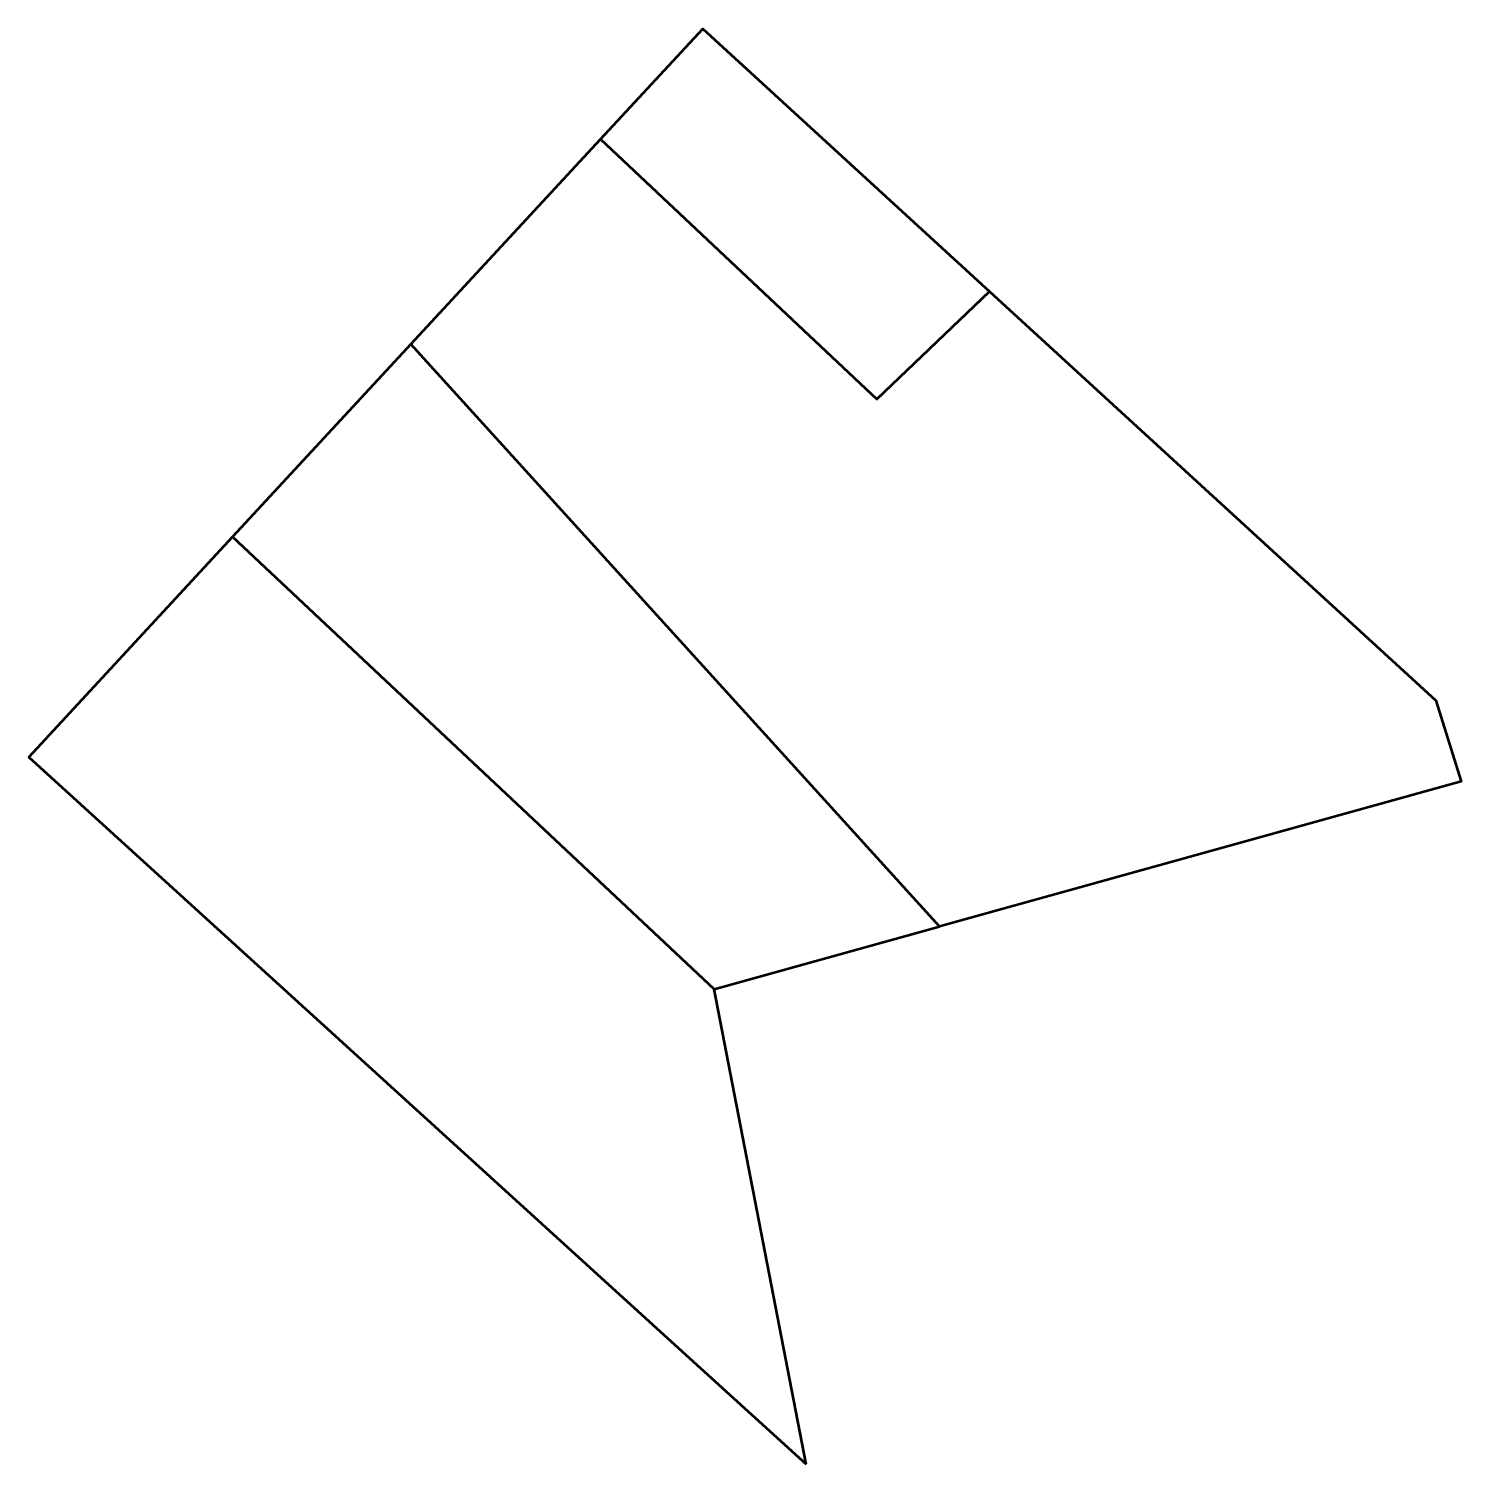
# Model space of a CAD drawing. Header units: metres. Extents: x 807519 to 807631, y 9157330 to 9157442.
import ezdxf

# ---------------------------------------------------------------- set-up
doc = ezdxf.new("R2010")
doc.units = ezdxf.units.M
doc.header["$MEASUREMENT"] = 0
doc.layers.add('2876-21043', color=1, linetype='Continuous')

msp = doc.modelspace()

# ---------------------------------------------------------------- linework, layer by layer
at = {"layer": '2876-21043', "color": 1, "lineweight": 53, "true_color": 0xff0000}
msp.add_lwpolyline([(807563.69, 9157433.66), (807571.68, 9157442.29), (807594.05, 9157421.79), (807585.26, 9157413.39)], close=True, dxfattribs=at)
at = {"layer": '2876-21043', "color": 40, "lineweight": 53, "true_color": 0xffbb00}
msp.add_lwpolyline([(807548.9, 9157417.68), (807563.69, 9157433.66), (807585.26, 9157413.39), (807594.05, 9157421.79), (807628.86, 9157389.88), (807630.85, 9157383.57), (807590.15, 9157372.25)], close=True, dxfattribs=at)
at = {"layer": '2876-21043', "color": 3, "lineweight": 53, "true_color": 0x00ff00}
for points in [[(807572.56, 9157367.36), (807590.15, 9157372.25), (807548.9, 9157417.68), (807534.98, 9157402.64), (807542.18, 9157395.88)], [(807579.73, 9157330.31), (807572.56, 9157367.36), (807534.98, 9157402.64), (807519.09, 9157385.47), (807571.21, 9157338.06)]]:
    msp.add_lwpolyline(points, close=True, dxfattribs=at)

doc.saveas('drawing.dxf')
